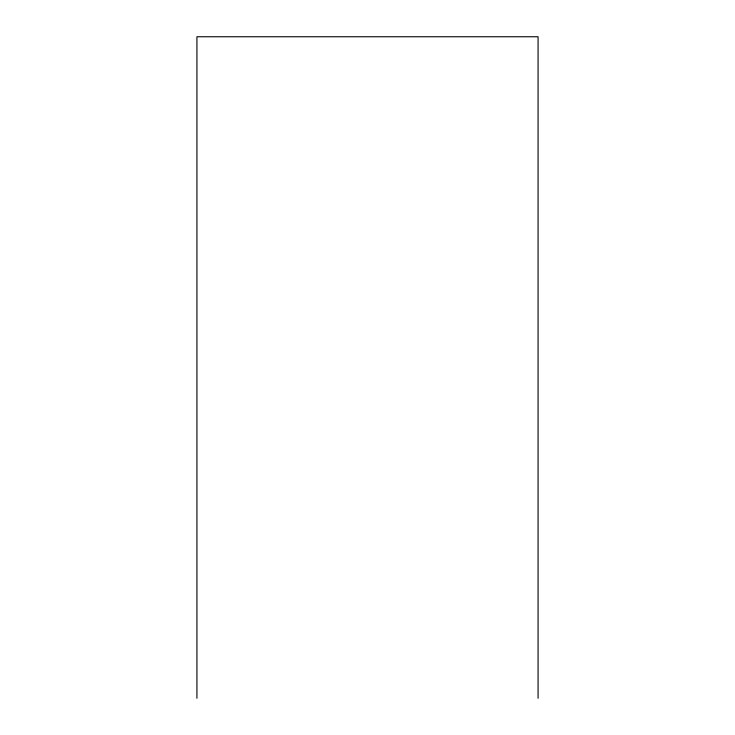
<?xml version="1.0" encoding="UTF-8"?>
<svg xmlns="http://www.w3.org/2000/svg" width="735" height="735" viewBox="0 0 735 735"><rect width="100%" height="100%" fill="white"/><g stroke="black" fill="none" stroke-linecap="round" stroke-linejoin="round"><path stroke-width="1.1" d="M538.075 698.25L538.075 36.75L196.925 36.75L196.925 698.25"/></g></svg>
